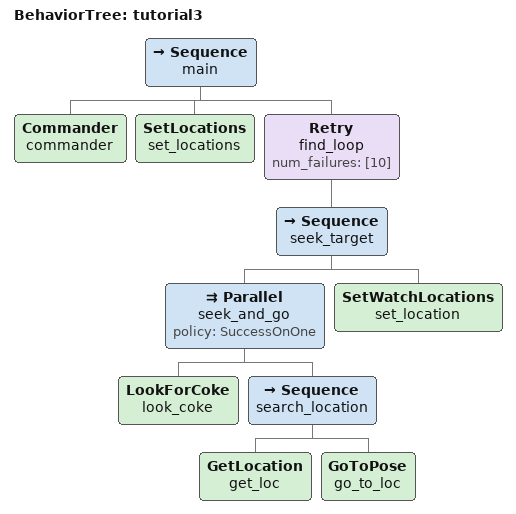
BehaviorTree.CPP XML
<root>
    <BehaviorTree ID="tutorial3">
    <Sequence name="main">
        <Commander name="commander"/>
        <SetLocations name="set_locations"/>
        <Retry  name="find_loop" num_failures="[10]">
            <Sequence name="seek_target">
                <Parallel name="seek_and_go" policy="SuccessOnOne">
                    <LookForCoke name="look_coke"/>
                    <Sequence name="search_location">
                        <GetLocation name="get_loc"/>
                        <GoToPose name="go_to_loc"/>
                    </Sequence>
                </Parallel>
                <SetWatchLocations name="set_location" />
            </Sequence>
        </Retry>
    </Sequence>
    </BehaviorTree>
</root>
